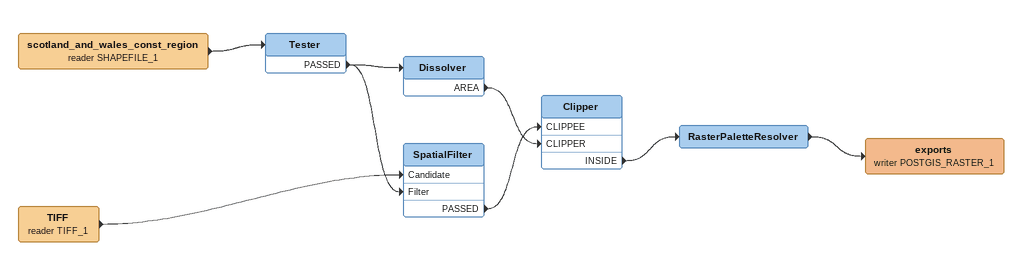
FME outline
scotland_and_wales_const_region (reader SHAPEFILE_1)
    -> Tester
Tester
    PASSED -> SpatialFilter [Filter]
    PASSED -> Dissolver
Dissolver
    AREA -> Clipper [CLIPPER]
TIFF (reader TIFF_1)
    -> SpatialFilter [Candidate]
SpatialFilter
    PASSED -> Clipper [CLIPPEE]
Clipper
    INSIDE -> RasterPaletteResolver
RasterPaletteResolver
    -> exports (writer POSTGIS_RASTER_1)
exports (writer POSTGIS_RASTER_1)
